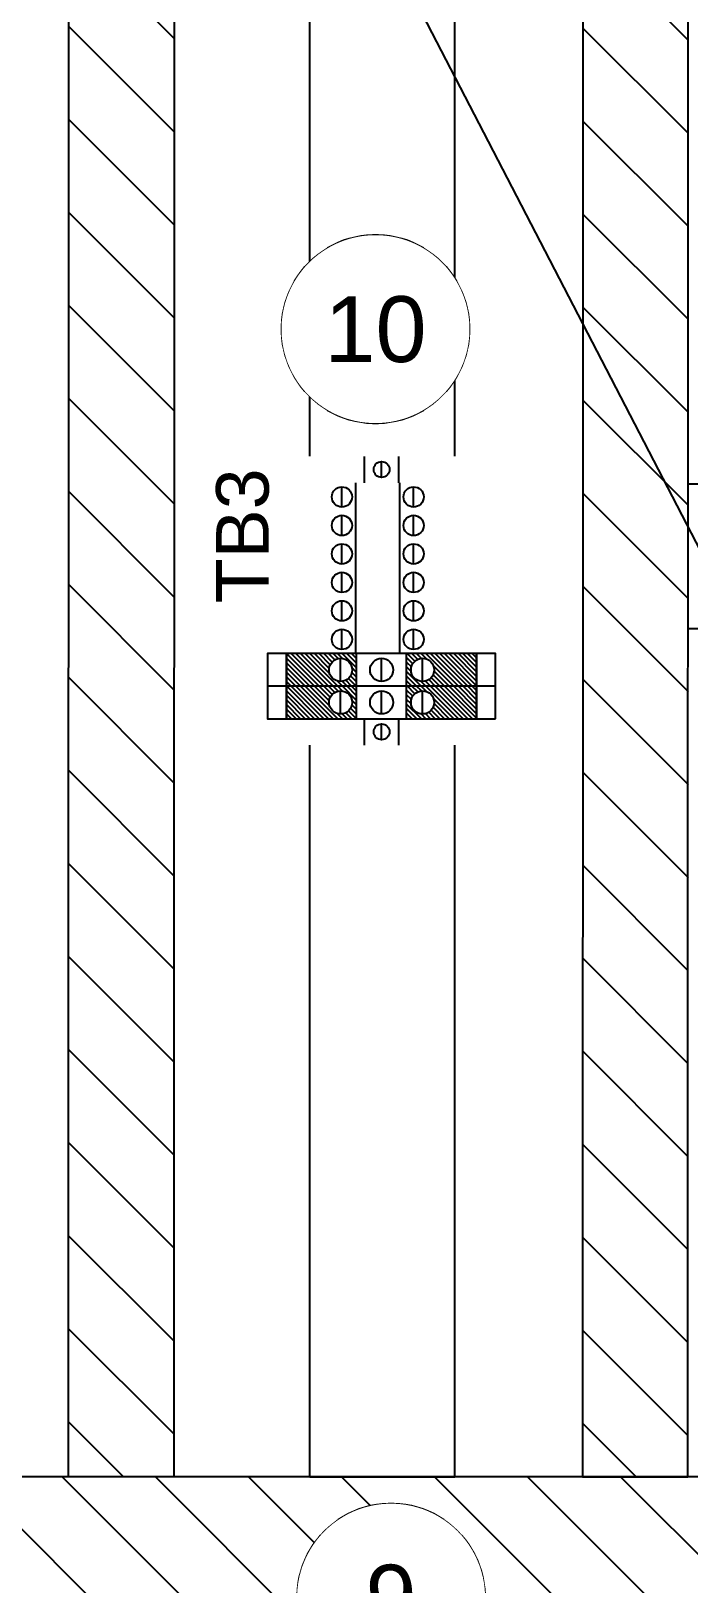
# Model space of a CAD drawing. Header units: inches. Extents: x -228 to 241, y -155 to 115.
# Drawn here: x -101.12 to -94.87, y 62.28 to 77.03 of the extents above; entities that cross this region are included whole.
import ezdxf
from ezdxf.enums import TextEntityAlignment as Align

# ---------------------------------------------------------------- set-up
doc = ezdxf.new("R2010")
doc.units = ezdxf.units.IN
doc.header["$MEASUREMENT"] = 0
doc.set_wipeout_variables(frame=1)
doc.linetypes.add('CENTER2', pattern=[1.125, 0.75, -0.125, 0.125, -0.125])
doc.linetypes.add('HIDDEN', pattern=[0.375, 0.25, -0.125])
for name, color, linetype in [('7641K35', 133, 'Continuous'), ('DIM', 1, 'Continuous'), ('DIN Rail', 6, 'Continuous'), ('ELECTRICAL DEVICES', 30, 'Continuous'), ('TXT', 4, 'Continuous'), ('WIREWAY', 253, 'Continuous')]:
    doc.layers.add(name, color=color, linetype=linetype)
doc.styles.add('ARIAL', font='arial.ttf')
doc.styles.add('Notes', font='arial.ttf', dxfattribs={"height": 0.125})
doc.styles.get("Standard").update_dxf_attribs({"font": 'arial.ttf'})
doc.dimstyles.get("Standard").update_dxf_attribs({"dimscale": 2, "dimtxt": 0.18, "dimasz": 0.18, "dimexe": 0.18, "dimexo": 0.0625, "dimgap": 0.09, "dimtad": 0, "dimtih": 1, "dimtoh": 1, "dimzin": 0, "dimdsep": 46, "dimtxsty": 'Standard', "dimcen": 0.09, "dimadec": 0, "dimazin": 0, "dimtfac": 1, "dimtofl": 0, "dimtmove": 0, "dimatfit": 3, "dimfxl": 1, "dimtolj": 1, "dimtzin": 0, "dimarcsym": 0})
pattern_1 = [(45, (16.668838, -12.431172), (-0.022097087, 0.022097087), [])]

# ---------------------------------------------------------------- blocks, each defined once
blk = doc.blocks.new('*D11')
at = {"layer": 'Defpoints', "color": 0, "transparency": 16777216}
for p in [(-92.765, 65.045), (-90.705, 65.045), (-92.765, 58.562)]:
    blk.add_point(p, dxfattribs=at)
at = {"layer": 'DIM', "color": 0, "linetype": 'CENTER2', "lineweight": -2, "transparency": 16777216}
for p, q in [((-92.765, 64.858), (-92.765, 58.022)), ((-90.705, 64.858), (-90.705, 58.022))]:
    blk.add_line(p, q, dxfattribs=at)
at = {"layer": 'DIM', "color": 0, "lineweight": -2, "transparency": 16777216}
for p, q in [((-92.765, 58.562), (-93.305, 58.562)), ((-91.245, 58.562), (-92.225, 58.562))]:
    blk.add_line(p, q, dxfattribs=at)
at = {"layer": 'DIM', "color": 0, "transparency": 16777216}
for points in [[(-92.225, 58.652), (-92.225, 58.472), (-92.765, 58.562)], [(-91.245, 58.652), (-91.245, 58.472), (-90.705, 58.562)]]:
    blk.add_solid(points, dxfattribs=at)
at = {"layer": 'DIM', "color": 0, "transparency": 16777216, "insert": (-95.431, 58.562), "char_height": 0.54, "attachment_point": 5}
blk.add_mtext('\\A1;2.060%%P.010\\P(6X)', dxfattribs=at)
blk = doc.blocks.new('ITEM BALLOON')
blk.add_lwpolyline([(-0.0056, 0.1785), (-0.0168, 0.1778), (-0.0279, 0.1764), (-0.039, 0.1743), (-0.0498, 0.1715), (-0.0605, 0.1681), (-0.0709, 0.1639), (-0.0811, 0.1592), (-0.0909, 0.1537), (-0.1004, 0.1477), (-0.1095, 0.1411), (-0.1181, 0.134), (-0.1263, 0.1263), (-0.134, 0.1181), (-0.1411, 0.1095), (-0.1477, 0.1004), (-0.1537, 0.0909), (-0.1592, 0.0811), (-0.1639, 0.0709), (-0.1681, 0.0605), (-0.1715, 0.0498), (-0.1743, 0.039), (-0.1764, 0.0279), (-0.1778, 0.0168), (-0.1785, 0.0056), (-0.1785, -0.0056), (-0.1778, -0.0168), (-0.1764, -0.0279), (-0.1743, -0.039), (-0.1715, -0.0498), (-0.1681, -0.0605), (-0.1639, -0.0709), (-0.1592, -0.0811), (-0.1537, -0.0909), (-0.1477, -0.1004), (-0.1411, -0.1095), (-0.134, -0.1181), (-0.1263, -0.1263), (-0.1181, -0.134), (-0.1095, -0.1411), (-0.1004, -0.1477), (-0.0909, -0.1537), (-0.0811, -0.1592), (-0.0709, -0.1639), (-0.0605, -0.1681), (-0.0498, -0.1715), (-0.039, -0.1743), (-0.0279, -0.1764), (-0.0168, -0.1778), (-0.0056, -0.1785), (0.0056, -0.1785), (0.0168, -0.1778), (0.0279, -0.1764), (0.039, -0.1743), (0.0498, -0.1715), (0.0605, -0.1681), (0.0709, -0.1639), (0.0811, -0.1592), (0.0909, -0.1537), (0.1004, -0.1477), (0.1095, -0.1411), (0.1181, -0.134), (0.1263, -0.1263), (0.134, -0.1181), (0.1411, -0.1095), (0.1477, -0.1004), (0.1537, -0.0909), (0.1592, -0.0811), (0.1639, -0.0709), (0.1681, -0.0605), (0.1715, -0.0498), (0.1743, -0.039), (0.1764, -0.0279), (0.1778, -0.0168), (0.1785, -0.0056), (0.1785, 0.0056), (0.1778, 0.0168), (0.1764, 0.0279), (0.1743, 0.039), (0.1715, 0.0498), (0.1681, 0.0605), (0.1639, 0.0709), (0.1592, 0.0811), (0.1537, 0.0909), (0.1477, 0.1004), (0.1411, 0.1095), (0.134, 0.1181), (0.1263, 0.1263), (0.1181, 0.134), (0.1095, 0.1411), (0.1004, 0.1477), (0.0909, 0.1537), (0.0811, 0.1592), (0.0709, 0.1639), (0.0605, 0.1681), (0.0498, 0.1715), (0.039, 0.1743), (0.0279, 0.1764), (0.0168, 0.1778), (0.0056, 0.1785)], close=True)
blk.add_wipeout([(-0.0056, 0.1785), (-0.0168, 0.1778), (-0.0279, 0.1764), (-0.039, 0.1743), (-0.0498, 0.1715), (-0.0605, 0.1681), (-0.0709, 0.1639), (-0.0811, 0.1592), (-0.0909, 0.1537), (-0.1004, 0.1477), (-0.1095, 0.1411), (-0.1181, 0.134), (-0.1263, 0.1263), (-0.134, 0.1181), (-0.1411, 0.1095), (-0.1477, 0.1004), (-0.1537, 0.0909), (-0.1592, 0.0811), (-0.1639, 0.0709), (-0.1681, 0.0605), (-0.1715, 0.0498), (-0.1743, 0.039), (-0.1764, 0.0279), (-0.1778, 0.0168), (-0.1785, 0.0056), (-0.1785, -0.0056), (-0.1778, -0.0168), (-0.1764, -0.0279), (-0.1743, -0.039), (-0.1715, -0.0498), (-0.1681, -0.0605), (-0.1639, -0.0709), (-0.1592, -0.0811), (-0.1537, -0.0909), (-0.1477, -0.1004), (-0.1411, -0.1095), (-0.134, -0.1181), (-0.1263, -0.1263), (-0.1181, -0.134), (-0.1095, -0.1411), (-0.1004, -0.1477), (-0.0909, -0.1537), (-0.0811, -0.1592), (-0.0709, -0.1639), (-0.0605, -0.1681), (-0.0498, -0.1715), (-0.039, -0.1743), (-0.0279, -0.1764), (-0.0168, -0.1778), (-0.0056, -0.1785), (0.0056, -0.1785), (0.0168, -0.1778), (0.0279, -0.1764), (0.039, -0.1743), (0.0498, -0.1715), (0.0605, -0.1681), (0.0709, -0.1639), (0.0811, -0.1592), (0.0909, -0.1537), (0.1004, -0.1477), (0.1095, -0.1411), (0.1181, -0.134), (0.1263, -0.1263), (0.134, -0.1181), (0.1411, -0.1095), (0.1477, -0.1004), (0.1537, -0.0909), (0.1592, -0.0811), (0.1639, -0.0709), (0.1681, -0.0605), (0.1715, -0.0498), (0.1743, -0.039), (0.1764, -0.0279), (0.1778, -0.0168), (0.1785, -0.0056), (0.1785, 0.0056), (0.1778, 0.0168), (0.1764, 0.0279), (0.1743, 0.039), (0.1715, 0.0498), (0.1681, 0.0605), (0.1639, 0.0709), (0.1592, 0.0811), (0.1537, 0.0909), (0.1477, 0.1004), (0.1411, 0.1095), (0.134, 0.1181), (0.1263, 0.1263), (0.1181, 0.134), (0.1095, 0.1411), (0.1004, 0.1477), (0.0909, 0.1537), (0.0811, 0.1592), (0.0709, 0.1639), (0.0605, 0.1681), (0.0498, 0.1715), (0.039, 0.1743), (0.0279, 0.1764), (0.0168, 0.1778), (0.0056, 0.1785)])
at = {"style": 'Notes'}
blk.add_attdef('X', text='', height=0.125, dxfattribs=at).set_placement((0, 0), align=Align.MIDDLE_CENTER)
blk = doc.blocks.new('DIN_Terminal_6')
blk.add_wipeout([(0, -0.988), (0, 0.905), (0.31, 0.905), (0.31, -0.988)])
for p, q in [((0.045, 0.39), (0.265, 0.39)), ((0, 0.2385), (0.31, 0.2385)), ((0, -0.2385), (0.31, -0.2385)), ((0.045, -0.39), (0.265, -0.39))]:
    blk.add_line(p, q)
for centre in [(0.155, 0.39), (0.155, -0.39)]:
    blk.add_circle(centre, 0.11)
blk = doc.blocks.new('7641K35')
blk.add_wipeout([(0, 0.84), (0.25, 0.84), (0.25, -0.84), (0, -0.84)])
for p, q in [((0, 0.164), (0.25, 0.164)), ((0.05, 0), (0.201, 0)), ((0, -0.164), (0.25, -0.164))]:
    blk.add_line(p, q)
blk.add_circle((0.125, 0), 0.0753)
blk = doc.blocks.new('DIN_GND_Terminal_6')
blk.add_wipeout([(0, 1.085), (0.31, 1.085), (0.31, -1.085), (0, -1.085)])
h = blk.add_hatch()
h.set_pattern_fill('ANSI31', color=256, scale=0.25, style=0)
h.set_pattern_definition(pattern_1)
h.paths.add_polyline_path([(0.31, 0.905), (0, 0.905), (0, 0.2385), (0.31, 0.2385)])
h.paths.add_polyline_path([(0.265, 0.39, -1), (0.045, 0.39, -1)], flags=16)
h = blk.add_hatch()
h.set_pattern_fill('ANSI31', color=256, scale=0.25, style=0)
h.set_pattern_definition(pattern_1)
h.paths.add_polyline_path([(0, -0.905), (0.31, -0.905), (0.31, -0.2385), (0, -0.2385)])
h.paths.add_polyline_path([(0.045, -0.39, -1), (0.265, -0.39, -1)], flags=16)
for p, q in [((0, 0.905), (0, -0.905)), ((0.31, 0.905), (0, 0.905)), ((0.31, -0.905), (0.31, 0.905)), ((0.045, 0.39), (0.265, 0.39)), ((0, 0.2385), (0.31, 0.2385)), ((0.045, 0), (0.265, 0)), ((0, -0.2385), (0.31, -0.2385)), ((0.045, -0.39), (0.265, -0.39)), ((0, -0.905), (0.31, -0.905))]:
    blk.add_line(p, q)
for points in [[(0, 0.905), (0.31, 0.905), (0.31, 1.085), (0, 1.085)], [(0, -1.085), (0.31, -1.085), (0.31, -0.905), (0, -0.905)]]:
    blk.add_lwpolyline(points, close=True)
for centre in [(0.155, 0.39), (0.155, 0), (0.155, -0.39)]:
    blk.add_circle(centre, 0.11)

msp = doc.modelspace()

# ---------------------------------------------------------------- hatches: boundary and pattern name
at = {"layer": 'WIREWAY'}
h = msp.add_hatch(dxfattribs=at)
h.set_pattern_fill('ANSI31', color=256, scale=5, angle=-90, style=0)
h.set_pattern_definition([(315, (-75.4667, -12.74404), (0.4419417, 0.4419417), [])])
h.paths.add_polyline_path([(-100.755502, 94.045141), (-100.76298, 63.295141), (-99.76298, 63.295141), (-99.755502, 94.045141)])
h = msp.add_hatch(dxfattribs=at)
h.set_pattern_fill('ANSI31', color=256, scale=5, angle=-90, style=0)
h.set_pattern_definition([(315, (-70.59874, -12.74404), (0.4419417, 0.4419417), [])])
h.paths.add_polyline_path([(-95.872595, 94.045141), (-95.880073, 63.295141), (-94.880073, 63.295141), (-94.872595, 94.045141)])
h = msp.add_hatch(dxfattribs=at)
h.set_pattern_fill('ANSI31', color=256, scale=5, style=0)
h.set_pattern_definition([(135, (-177.13726, 86.5765), (0.4419417, 0.4419417), [])])
h.paths.add_polyline_path([(-87.554004, 61.294546), (-108.054004, 61.295736), (-108.054004, 63.294546), (-87.554004, 63.295141)])

# ---------------------------------------------------------------- linework, layer by layer
at = {"layer": 'Defpoints'}
msp.add_line((-106.397238, 94.55333), (-89.188337, 61.326952), dxfattribs=at)
at = {"layer": 'DIN Rail'}
for p, q in [((-98.470547, 63.295186), (-98.470547, 94.045141)), ((-97.092595, 63.295182), (-97.092595, 94.045141)), ((-98.470547, 63.295186), (-97.092595, 63.295182))]:
    msp.add_line(p, q, dxfattribs=at)
msp.add_lwpolyline([(-88.877865, 72.72929), (-88.877865, 71.351339), (-94.878176, 71.351339), (-94.878176, 72.72929)], close=True, dxfattribs=at)
at = {"layer": 'WIREWAY'}
for points in [[(-99.755502, 94.045141), (-99.76298, 63.295141), (-100.76298, 63.295141), (-100.755502, 94.045141)], [(-95.872595, 94.045141), (-95.880073, 63.295141), (-94.880073, 63.295141), (-94.872595, 94.045141)], [(-108.054004, 61.294546), (-87.554004, 61.295736), (-87.554004, 63.295736), (-108.054004, 63.294546)]]:
    msp.add_lwpolyline(points, close=True, dxfattribs=at)

# ---------------------------------------------------------------- texts
at = {"layer": 'TXT', "style": 'ARIAL'}
msp.add_text('TB3', height=0.5, rotation=90, dxfattribs=at).set_placement((-98.861197, 71.593497))

# ---------------------------------------------------------------- dimensions: what is measured, and where the dimension line sits
at = {"layer": 'DIM'}
dim = msp.add_linear_dim(base=(-92.76475, 58.562424), p1=(-90.704541, 65.045141), p2=(-92.76475, 65.045141), text='<>%%P.010\\P(6X)', dimstyle='Standard', override={"dimscale": 3, "dimdec": 3}, dxfattribs=at)
dim.commit()
dim.dimension.update_dxf_attribs({"geometry": '*D11', "text_midpoint": (-95.430678, 58.562424)})

# ---------------------------------------------------------------- next in the draw order: block references
at = {"layer": '7641K35', "rotation": 90}
msp.add_blockref('7641K35', (-97.789049, 70.246703), dxfattribs=at)
at = {"layer": 'DIM'}
ref = msp.add_blockref('ITEM BALLOON', (-97.846996, 74.197562), dxfattribs=dict(at, xscale=5, yscale=5, zscale=5))
ref.add_attrib('X', '10', dxfattribs={"height": 0.625, "style": 'Notes'}).set_placement((-97.846996, 74.197562), align=Align.MIDDLE_CENTER)
ref = msp.add_blockref('ITEM BALLOON', (-97.699078, 62.146824), dxfattribs=dict(at, xscale=5, yscale=5, zscale=5))
ref.add_attrib('X', '9', dxfattribs={"height": 0.625, "style": 'Notes'}).set_placement((-97.699078, 62.146824), align=Align.MIDDLE_CENTER)
at = {"layer": 'ELECTRICAL DEVICES', "xscale": 0.872812500000002, "yscale": 0.872812500000002, "zscale": 0.872812500000002, "rotation": 90}
msp.add_blockref('DIN_Terminal_6', (-97.82527, 72.468013), dxfattribs=at)

# ---------------------------------------------------------------- next in the draw order: block references
at = {"layer": '7641K35', "rotation": 90}
msp.add_blockref('7641K35', (-97.789049, 72.738585), dxfattribs=at)
at = {"layer": 'ELECTRICAL DEVICES', "xscale": 0.872812500000002, "yscale": 0.872812500000002, "zscale": 0.872812500000002, "rotation": 90}
msp.add_blockref('DIN_Terminal_6', (-97.82527, 72.197441), dxfattribs=at)

# ---------------------------------------------------------------- next in the draw order: block references
msp.add_blockref('DIN_Terminal_6', (-97.82527, 71.926869), dxfattribs=at)

# ---------------------------------------------------------------- next in the draw order: block references
msp.add_blockref('DIN_Terminal_6', (-97.82527, 71.656297), dxfattribs=at)

# ---------------------------------------------------------------- next in the draw order: block references
msp.add_blockref('DIN_Terminal_6', (-97.82527, 71.385725), dxfattribs=at)

# ---------------------------------------------------------------- next in the draw order: block references
msp.add_blockref('DIN_Terminal_6', (-97.82527, 71.115153), dxfattribs=at)

# ---------------------------------------------------------------- next in the draw order: block references
at = {"layer": 'ELECTRICAL DEVICES', "linetype": 'HIDDEN', "xscale": 0.9975000000000023, "yscale": 0.9975000000000023, "zscale": 0.9975000000000023, "rotation": 90}
msp.add_blockref('DIN_GND_Terminal_6', (-97.789049, 70.805928), dxfattribs=at)

# ---------------------------------------------------------------- next in the draw order: block references
msp.add_blockref('DIN_GND_Terminal_6', (-97.789049, 70.496703), dxfattribs=at)

doc.saveas('drawing.dxf')
